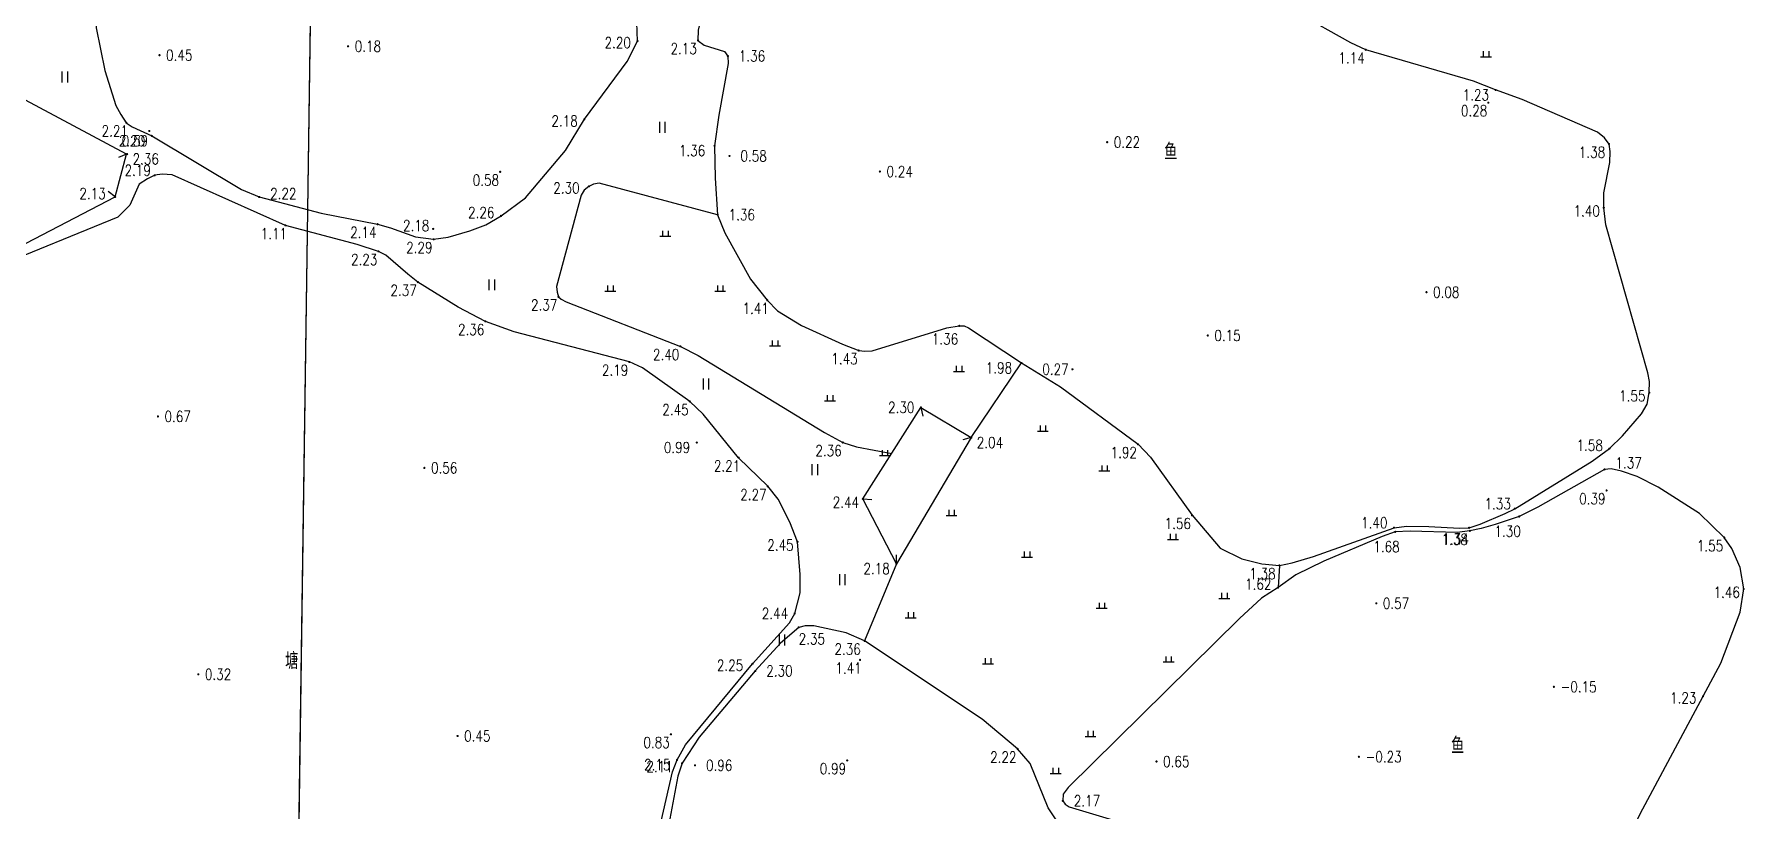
# Model space of a CAD drawing. Extents: x 500064 to 501389, y 2542464 to 2545400.
# Drawn here: x 500765 to 500920.8, y 2544069.6 to 2544140.4 of the extents above; entities that cross this region are included whole.
import ezdxf
from ezdxf.enums import TextEntityAlignment as Align

# ---------------------------------------------------------------- set-up
doc = ezdxf.new("R2010")
doc.units = 0
doc.header["$LTSCALE"] = 0.5
doc.layers.get('0').update_dxf_attribs({"linetype": 'CONTINUOUS', "lineweight": 5})
doc.layers.add('GCD', color=8, linetype='CONTINUOUS')
doc.layers.add('地形图', color=8, linetype='CONTINUOUS')
doc.styles.add('HZ', font='romans.shx', dxfattribs={"width": 0.8, "bigfont": 'hztxt.shx'})
doc.linetypes.add('10421', pattern='A,2,[150,AAA.SHX,S=1,R=0,X=0,Y=1],1e-11', length=2)
doc.linetypes.add('1161', pattern='A,0,[149,AAA.SHX,S=0.15,R=0,X=0,Y=0],-1.6', length=1.6)

# ---------------------------------------------------------------- blocks, each defined once
blk = doc.blocks.new('GC200')
at = {"linetype": 'Continuous', "const_width": 0.2, "flags": 128}
blk.add_lwpolyline([(-0.1, 0, 1), (0.1, 0, 1)], format="xyb", close=True, dxfattribs=at)
blk = doc.blocks.new('gc119')
for p, q in [((-1, 0), (1, 0)), ((-0.5, 1), (-0.5, 0)), ((0.5, 1), (0.5, 0))]:
    blk.add_line(p, q)
blk = doc.blocks.new('gc121')
for p, q in [((-0.5, -1), (-0.5, 1)), ((0.5, -1), (0.5, 1))]:
    blk.add_line(p, q)

msp = doc.modelspace()

# ---------------------------------------------------------------- linework, layer by layer
at = {"layer": '地形图', "color": 1, "linetype": 'Continuous'}
msp.add_line((500787.16, 2543931.44), (500790.64, 2544175.49), dxfattribs=at)
at = {"layer": '地形图', "linetype": 'Continuous'}
for p, q in [((500773.4, 2544129.44), (500772.66, 2544129.12)), ((500772.36, 2544125.54), (500771.74, 2544126.04)), ((500845.76, 2544106.34), (500845.94, 2544105.56)), ((500850.34, 2544103.59), (500849.57, 2544103.39)), ((500840.47, 2544098), (500841.27, 2544097.96)), ((500843.52, 2544092.09), (500843.54, 2544092.89))]:
    msp.add_line(p, q, dxfattribs=at)
at = {"layer": '地形图', "linetype": '10421', "flags": 128}
for points, elevation in [([(500787.53, 2544174.64), (500786.58, 2544175.23), (500786.26, 2544175.21), (500786, 2544174.99), (500785.79, 2544174.62), (500781.08, 2544165.81), (500780.51, 2544164.95), (500779.96, 2544164.35), (500777.57, 2544162.64), (500776.94, 2544161.88), (500776.41, 2544160.71), (500775.18, 2544156.97), (500774.71, 2544155.73), (500771.59, 2544149.12), (500770.99, 2544147.24), (500770.57, 2544145), (500770.47, 2544142.61), (500770.63, 2544140.96), (500771.43, 2544137.06), (500772.44, 2544133.87), (500772.87, 2544133.04), (500773.38, 2544132.3), (500773.91, 2544131.94), (500775.7, 2544131.1), (500783.88, 2544126.2), (500785.48, 2544125.53), (500791.12, 2544124.05), (500796.27, 2544123.05), (500797.45, 2544122.71), (500799.71, 2544121.89), (500801.37, 2544121.67), (500802.69, 2544121.87), (500804.67, 2544122.44), (500806.13, 2544122.99), (500807.51, 2544123.81), (500809.74, 2544125.46), (500813.39, 2544129.78), (500815.1, 2544132.61), (500818.99, 2544137.89), (500819.94, 2544139.75), (500819.88, 2544141.44), (500819.65, 2544143.33), (500819.5, 2544144.96), (500819.61, 2544146.54), (500820, 2544148.12), (500829.58, 2544180.18)], 2.19), ([(500831.89, 2544158.78), (500828.95, 2544151.87), (500827.36, 2544147.83), (500826.39, 2544144.55), (500825.48, 2544140.75), (500825.45, 2544139.81), (500826, 2544139.38), (500827.87, 2544138.79), (500828.17, 2544138.38), (500828.21, 2544137.7), (500827.35, 2544132.99), (500826.96, 2544130.19), (500827.01, 2544127.25), (500827.24, 2544123.91), (500827.9, 2544122.25), (500830.23, 2544118.04), (500831.76, 2544116.12), (500832.7, 2544115.14), (500834.89, 2544113.8), (500838.6, 2544112.11), (500840.09, 2544111.53), (500840.64, 2544111.48), (500841.32, 2544111.5), (500848.13, 2544113.61), (500849.25, 2544113.78), (500849.69, 2544113.77), (500850.08, 2544113.6), (500854.91, 2544110.4), (500858.48, 2544108.21), (500865.53, 2544102.98), (500866.68, 2544101.82), (500870.45, 2544096.51), (500873, 2544093.51), (500874.97, 2544092.53), (500876.81, 2544092.08), (500878.41, 2544091.94), (500879.56, 2544092.16), (500881.52, 2544092.74), (500888.85, 2544095.38), (500889.98, 2544095.51), (500892.01, 2544095.48), (500894.8, 2544095.33), (500895.68, 2544095.37), (500896.68, 2544095.69), (500898.97, 2544096.68), (500899.84, 2544097.11), (500906.89, 2544101.43), (500908.47, 2544102.59), (500909.66, 2544103.74), (500911.39, 2544105.76), (500911.91, 2544106.63), (500912.1, 2544107.7), (500912.12, 2544108.71), (500911.95, 2544109.51), (500908.15, 2544122.99), (500907.95, 2544124.55), (500907.97, 2544125.9), (500908.49, 2544128.66), (500908.54, 2544129.68), (500908.43, 2544130.36), (500908.01, 2544130.93), (500907.37, 2544131.43), (500900.53, 2544134.43), (500898.1, 2544135.29), (500896.1, 2544136.08), (500886.28, 2544138.95), (500884.92, 2544139.57), (500880.01, 2544142.33), (500879.16, 2544142.68), (500878.46, 2544142.79), (500877.69, 2544142.78), (500877.15, 2544142.79), (500875.91, 2544143), (500866.6, 2544145.35), (500865.63, 2544145.82), (500865.01, 2544146.53), (500864.66, 2544147.37), (500864.62, 2544147.93), (500865.4, 2544150.78), (500870.28, 2544165.78)], 1.43)]:
    msp.add_lwpolyline(points, dxfattribs=dict(at, elevation=elevation))
at = {"layer": '地形图', "color": 1, "linetype": 'Continuous', "flags": 128}
msp.add_lwpolyline([(500787.13, 2543929.69), (500790.66, 2544177.24)], dxfattribs=at)
at = {"layer": '地形图', "linetype": 'Continuous', "flags": 128}
msp.add_lwpolyline([(500773.4, 2544129.44), (500759.33, 2544136.94), (500754.18, 2544125.64), (500756.65, 2544124.38), (500753.52, 2544120.38), (500757.65, 2544117.88), (500772.36, 2544125.54)], close=True, dxfattribs=at)
at = {"layer": '地形图', "linetype": '10421', "flags": 128}
for points in [[(500792.15, 2544038.93), (500805.58, 2544040.06), (500810.46, 2544040.71), (500811.95, 2544041.39), (500812.53, 2544042.39), (500813.24, 2544044.1), (500817.01, 2544054.31), (500821.06, 2544064.98), (500821.72, 2544067.01), (500823.12, 2544073.11), (500823.54, 2544074.21), (500824.3, 2544075.58), (500830.42, 2544082.98), (500833.77, 2544086.69), (500834.26, 2544087.56), (500834.76, 2544089.43), (500834.76, 2544091.12), (500834.51, 2544094.09), (500833.81, 2544095.89), (500832.74, 2544097.98), (500831.8, 2544099.15), (500829.15, 2544101.76), (500825.92, 2544105.74), (500824.7, 2544106.89), (500820.39, 2544109.94), (500819.2, 2544110.49), (500808.72, 2544113.24), (500806.09, 2544114.19), (500803.62, 2544115.49), (500799.94, 2544117.77), (500799.02, 2544118.49), (500797.01, 2544120.22), (500796.35, 2544120.57), (500794.42, 2544121.19), (500787.87, 2544122.94), (500777.55, 2544127.54), (500776.64, 2544127.62), (500775.97, 2544127.51), (500775.32, 2544127.19), (500774.54, 2544126.71), (500773.69, 2544124.79), (500772.62, 2544123.7), (500761.14, 2544119), (500758.69, 2544117.64), (500758.01, 2544117.16), (500757.55, 2544116.69), (500756.98, 2544115.46), (500755.97, 2544112.99), (500755.59, 2544111.79), (500755.32, 2544110.42), (500755.03, 2544109.3), (500749.76, 2544094.92), (500747.77, 2544088.37), (500746.78, 2544083.87), (500744.84, 2544074.24), (500744.61, 2544071.75), (500745.21, 2544070.26), (500748.04, 2544067.16), (500748.87, 2544066.06), (500750.16, 2544063.15), (500750.74, 2544062.44), (500751.75, 2544061.85), (500761.28, 2544057.11), (500765.22, 2544054.95), (500770.02, 2544052.16), (500784.85, 2544042.94), (500790.21, 2544039.42), (500791.25, 2544039.09)], [(500842.27, 2544022.77), (500843.23, 2544023.13), (500843.59, 2544023.31), (500844.14, 2544023.68), (500845.36, 2544024.7), (500846.16, 2544025.47), (500858.7, 2544040.3), (500862.26, 2544044.31), (500862.75, 2544044.95), (500862.85, 2544045.64), (500862.77, 2544046.72), (500862.79, 2544047.1), (500863.03, 2544047.7), (500863.34, 2544048), (500863.88, 2544048.26), (500867.01, 2544049.21), (500867.45, 2544049.44), (500867.87, 2544049.78), (500868.03, 2544050.14), (500868.12, 2544050.56), (500867.62, 2544053.76), (500867.55, 2544054.94), (500867.09, 2544056.73), (500866.02, 2544059.67), (500864.52, 2544062.46), (500863.36, 2544064.06), (500858.25, 2544068.47), (500857.33, 2544069.85), (500855.7, 2544073.87), (500854.56, 2544075.21), (500851.32, 2544077.93), (500840.63, 2544085.06), (500838.96, 2544085.79), (500836, 2544086.44), (500835.2, 2544086.44), (500834.62, 2544086.29), (500832.95, 2544084.84), (500830.67, 2544082.32), (500825.57, 2544076.27), (500824, 2544073.9), (500823.6, 2544072.71), (500822.79, 2544068.36), (500821.62, 2544065.04), (500817.55, 2544054.07), (500813.36, 2544043.14), (500813.12, 2544042.22), (500813.02, 2544041.02), (500813.18, 2544039.48), (500813.75, 2544038.38), (500814.94, 2544037.26), (500816.19, 2544036.47), (500820.35, 2544034.71), (500822.11, 2544033.76), (500828.9, 2544029.17), (500835.87, 2544024.36), (500838.48, 2544023.13), (500840.58, 2544022.78)]]:
    msp.add_lwpolyline(points, close=True, dxfattribs=at)
at = {"layer": '地形图', "linetype": '10421'}
msp.add_lwpolyline([(500827.24, 2544123.91), (500816.44, 2544126.79), (500815.93, 2544126.7), (500815.52, 2544126.5), (500815.08, 2544126.14), (500814.81, 2544125.7), (500812.56, 2544117.38), (500812.62, 2544116.84), (500812.74, 2544116.43), (500812.98, 2544116.21), (500813.43, 2544115.97), (500823.85, 2544111.91), (500825.46, 2544111.08), (500836.97, 2544104.05), (500838.64, 2544103.15), (500839.9, 2544102.76), (500843.1, 2544102.15)], dxfattribs=at)
at = {"layer": '地形图', "linetype": '10421', "flags": 128}
msp.add_lwpolyline([(500850.34, 2544103.59), (500854.91, 2544110.4)], dxfattribs=at)
at = {"layer": '地形图', "linetype": 'Continuous', "elevation": 2.3, "flags": 128}
msp.add_lwpolyline([(500845.76, 2544106.34), (500850.34, 2544103.59), (500843.52, 2544092.09), (500840.47, 2544098)], close=True, dxfattribs=at)
at = {"layer": '地形图', "linetype": '10421', "elevation": 1.89, "flags": 128}
msp.add_lwpolyline([(500873.04, 2544057.04), (500874.35, 2544055.68), (500885.96, 2544048.94), (500888.67, 2544047.69), (500890.45, 2544047.24), (500893.84, 2544046.95), (500896.68, 2544047.12), (500897.82, 2544047.46), (500898.85, 2544048.01), (500901.7, 2544049.91), (500902.81, 2544051.17), (500904, 2544053.09), (500909.09, 2544064.71), (500911.27, 2544069.3), (500916.99, 2544080.01), (500918.61, 2544083.03), (500920.36, 2544087.69), (500920.7, 2544089.79), (500920.36, 2544091.75), (500919.61, 2544093.47), (500918.93, 2544094.48), (500916.68, 2544096.68), (500912.91, 2544099.07), (500910.98, 2544100.05), (500909.58, 2544100.53), (500908.62, 2544100.74), (500908.02, 2544100.69), (500901.93, 2544097.24), (500900.25, 2544096.4), (500898.07, 2544095.67), (500896.79, 2544095.31), (500895.76, 2544095.09), (500894.59, 2544094.93), (500890.32, 2544095.06), (500888.96, 2544095), (500887.77, 2544094.59), (500882.44, 2544092.33), (500879.9, 2544091.08), (500878.28, 2544089.92), (500876.77, 2544088.94), (500874.78, 2544087.1), (500859.18, 2544071.7), (500858.72, 2544071.08), (500858.68, 2544070.48), (500858.89, 2544070.18), (500859.26, 2544069.93), (500868.06, 2544067.3), (500869.06, 2544066.48), (500869.6, 2544065.88), (500870.05, 2544065.22), (500872.2, 2544058.38)], close=True, dxfattribs=at)
at = {"layer": '地形图', "linetype": '1161', "flags": 128}
for points in [[(500843.52, 2544092.09), (500840.63, 2544085.06)], [(500878.41, 2544091.94), (500878.28, 2544089.92)]]:
    msp.add_lwpolyline(points, dxfattribs=at)

# ---------------------------------------------------------------- block references
at = {"layer": '地形图', "linetype": 'Continuous'}
ref = msp.add_blockref('GC200', (500793.58, 2544139.27, 0.18), dxfattribs=dict(at, xscale=0.5, yscale=0.5, zscale=0.5))
ref.add_attrib('height', '0.18', dxfattribs={"layer": 'GCD', "linetype": 'Continuous', "height": 1, "style": 'HZ', "width": 0.8}).set_placement((500794.18, 2544139.27, 0.18), align=Align.MIDDLE_LEFT)
ref = msp.add_blockref('GC200', (500819.94, 2544139.75, 2.2), dxfattribs=dict(at, xscale=0.5, yscale=0.5, zscale=0.5))
ref.add_attrib('height', '2.20', dxfattribs={"layer": 'GCD', "linetype": 'Continuous', "height": 1, "style": 'HZ', "width": 0.8}).set_placement((500816.94, 2544139.6, 2.2), align=Align.MIDDLE_LEFT)
ref = msp.add_blockref('GC200', (500825.45, 2544139.81, 2.13), dxfattribs=dict(at, xscale=0.5, yscale=0.5, zscale=0.5))
ref.add_attrib('height', '2.13', dxfattribs={"layer": 'GCD', "linetype": 'Continuous', "height": 1, "style": 'HZ', "width": 0.8}).set_placement((500822.95, 2544139.06, 2.13), align=Align.MIDDLE_LEFT)
ref = msp.add_blockref('GC200', (500886.28, 2544138.95, 1.14), dxfattribs=dict(at, xscale=0.5, yscale=0.5, zscale=0.5))
ref.add_attrib('height', '1.14', dxfattribs={"layer": 'GCD', "linetype": 'Continuous', "height": 1, "style": 'HZ', "width": 0.8}).set_placement((500883.78, 2544138.2, 1.14), align=Align.MIDDLE_LEFT)
ref = msp.add_blockref('GC200', (500776.4, 2544138.46, 0.45), dxfattribs=dict(at, xscale=0.5, yscale=0.5, zscale=0.5))
ref.add_attrib('height', '0.45', dxfattribs={"layer": 'GCD', "linetype": 'Continuous', "height": 1, "style": 'HZ', "width": 0.8}).set_placement((500777, 2544138.46, 0.45), align=Align.MIDDLE_LEFT)
ref = msp.add_blockref('GC200', (500828.17, 2544138.38, 1.36), dxfattribs=dict(at, xscale=0.5, yscale=0.5, zscale=0.5))
ref.add_attrib('height', '1.36', dxfattribs={"layer": 'GCD', "linetype": 'Continuous', "height": 1, "style": 'HZ', "width": 0.8}).set_placement((500829.17, 2544138.38, 1.36), align=Align.MIDDLE_LEFT)
at = {"layer": '地形图', "linetype": 'Continuous', "xscale": 0.5, "yscale": 0.5}
for name, p in [('gc119', (500897.23, 2544138.32)), ('gc121', (500767.8, 2544136.47)), ('gc121', (500822.21, 2544131.87)), ('gc119', (500822.47, 2544121.95)), ('gc121', (500806.69, 2544117.52)), ('gc119', (500817.47, 2544116.95)), ('gc119', (500827.47, 2544116.95)), ('gc119', (500832.47, 2544111.95)), ('gc119', (500849.23, 2544109.63)), ('gc121', (500826.2, 2544108.48)), ('gc119', (500837.47, 2544106.95)), ('gc119', (500856.86, 2544104.19)), ('gc119', (500842.47, 2544101.95)), ('gc121', (500836.11, 2544100.68)), ('gc119', (500862.47, 2544100.55)), ('gc119', (500848.54, 2544096.5)), ('gc119', (500868.72, 2544094.31)), ('gc119', (500855.42, 2544092.7)), ('gc121', (500838.61, 2544090.65)), ('gc119', (500873.39, 2544088.93)), ('gc119', (500844.83, 2544087.17)), ('gc119', (500862.23, 2544088.04)), ('gc121', (500833.11, 2544085.15)), ('gc119', (500851.87, 2544082.98)), ('gc119', (500868.31, 2544083.14)), ('gc119', (500861.2, 2544076.35)), ('gc119', (500858.03, 2544072.98))]:
    msp.add_blockref(name, p, dxfattribs=at)
at = {"layer": '地形图', "linetype": 'Continuous'}
ref = msp.add_blockref('GC200', (500898.1, 2544135.29, 1.23), dxfattribs=dict(at, xscale=0.5, yscale=0.5, zscale=0.5))
ref.add_attrib('height', '1.23', dxfattribs={"layer": 'GCD', "linetype": 'Continuous', "height": 1, "style": 'HZ', "width": 0.8}).set_placement((500895.1, 2544134.84, 1.23), align=Align.MIDDLE_LEFT)
ref = msp.add_blockref('GC200', (500815.1, 2544132.61, 2.18), dxfattribs=dict(at, xscale=0.5, yscale=0.5, zscale=0.5))
ref.add_attrib('height', '2.18', dxfattribs={"layer": 'GCD', "linetype": 'Continuous', "height": 1, "style": 'HZ', "width": 0.8}).set_placement((500812.1, 2544132.46, 2.18), align=Align.MIDDLE_LEFT)
ref = msp.add_blockref('GC200', (500897.44, 2544134.13, 0.28), dxfattribs=dict(at, xscale=0.5, yscale=0.5, zscale=0.5))
ref.add_attrib('height', '0.28', dxfattribs={"layer": 'GCD', "linetype": 'Continuous', "height": 1, "style": 'HZ', "width": 0.8}).set_placement((500894.94, 2544133.39, 0.28), align=Align.MIDDLE_LEFT)
ref = msp.add_blockref('GC200', (500773.38, 2544132.3, 2.21), dxfattribs=dict(at, xscale=0.5, yscale=0.5, zscale=0.5))
ref.add_attrib('height', '2.21', dxfattribs={"layer": 'GCD', "linetype": 'Continuous', "height": 1, "style": 'HZ', "width": 0.8}).set_placement((500771.13, 2544131.55, 2.21), align=Align.MIDDLE_LEFT)
ref = msp.add_blockref('GC200', (500775.47, 2544131.55, 0.59), dxfattribs=dict(at, xscale=0.5, yscale=0.5, zscale=0.5))
ref.add_attrib('height', '0.59', dxfattribs={"layer": 'GCD', "linetype": 'Continuous', "height": 1, "style": 'HZ', "width": 0.8}).set_placement((500772.97, 2544130.65, 0.59), align=Align.MIDDLE_LEFT)
ref = msp.add_blockref('GC200', (500775.7, 2544131.1, 2.2), dxfattribs=dict(at, xscale=0.5, yscale=0.5, zscale=0.5))
ref.add_attrib('height', '2.20', dxfattribs={"layer": 'GCD', "linetype": 'Continuous', "height": 1, "style": 'HZ', "width": 0.8}).set_placement((500772.7, 2544130.65, 2.2), align=Align.MIDDLE_LEFT)
ref = msp.add_blockref('GC200', (500826.96, 2544130.19, 1.36), dxfattribs=dict(at, xscale=0.5, yscale=0.5, zscale=0.5))
ref.add_attrib('height', '1.36', dxfattribs={"layer": 'GCD', "linetype": 'Continuous', "height": 1, "style": 'HZ', "width": 0.8}).set_placement((500823.71, 2544129.75, 1.36), align=Align.MIDDLE_LEFT)
ref = msp.add_blockref('GC200', (500828.32, 2544129.27, 0.58), dxfattribs=dict(at, xscale=0.5, yscale=0.5, zscale=0.5))
ref.add_attrib('height', '0.58', dxfattribs={"layer": 'GCD', "linetype": 'Continuous', "height": 1, "style": 'HZ', "width": 0.8}).set_placement((500829.32, 2544129.27, 0.58), align=Align.MIDDLE_LEFT)
ref = msp.add_blockref('GC200', (500862.72, 2544130.53, 0.22), dxfattribs=dict(at, xscale=0.5, yscale=0.5, zscale=0.5))
ref.add_attrib('height', '0.22', dxfattribs={"layer": 'GCD', "linetype": 'Continuous', "height": 1, "style": 'HZ', "width": 0.8}).set_placement((500863.32, 2544130.53, 0.22), align=Align.MIDDLE_LEFT)
ref = msp.add_blockref('GC200', (500908.43, 2544130.36, 1.38), dxfattribs=dict(at, xscale=0.5, yscale=0.5, zscale=0.5))
ref.add_attrib('height', '1.38', dxfattribs={"layer": 'GCD', "linetype": 'Continuous', "height": 1, "style": 'HZ', "width": 0.8}).set_placement((500905.68, 2544129.61, 1.38), align=Align.MIDDLE_LEFT)
ref = msp.add_blockref('GC200', (500775.97, 2544127.51, 2.19), dxfattribs=dict(at, xscale=0.5, yscale=0.5, zscale=0.5))
ref.add_attrib('height', '2.19', dxfattribs={"layer": 'GCD', "linetype": 'Continuous', "height": 1, "style": 'HZ', "width": 0.8}).set_placement((500773.22, 2544127.96, 2.19), align=Align.MIDDLE_LEFT)
ref = msp.add_blockref('GC200', (500773.45, 2544129.44, 2.36), dxfattribs=dict(at, xscale=0.5, yscale=0.5, zscale=0.5))
ref.add_attrib('height', '2.36', dxfattribs={"layer": 'GCD', "linetype": 'Continuous', "height": 1, "style": 'HZ', "width": 0.8}).set_placement((500773.95, 2544128.99, 2.36), align=Align.MIDDLE_LEFT)
ref = msp.add_blockref('GC200', (500842.02, 2544127.85, 0.24), dxfattribs=dict(at, xscale=0.5, yscale=0.5, zscale=0.5))
ref.add_attrib('height', '0.24', dxfattribs={"layer": 'GCD', "linetype": 'Continuous', "height": 1, "style": 'HZ', "width": 0.8}).set_placement((500842.62, 2544127.85, 0.24), align=Align.MIDDLE_LEFT)
ref = msp.add_blockref('GC200', (500807.43, 2544127.82, 0.58), dxfattribs=dict(at, xscale=0.5, yscale=0.5, zscale=0.5))
ref.add_attrib('height', '0.58', dxfattribs={"layer": 'GCD', "linetype": 'Continuous', "height": 1, "style": 'HZ', "width": 0.8}).set_placement((500804.93, 2544127.07, 0.58), align=Align.MIDDLE_LEFT)
ref = msp.add_blockref('GC200', (500815.52, 2544126.5, 2.3), dxfattribs=dict(at, xscale=0.5, yscale=0.5, zscale=0.5))
ref.add_attrib('height', '2.30', dxfattribs={"layer": 'GCD', "linetype": 'Continuous', "height": 1, "style": 'HZ', "width": 0.8}).set_placement((500812.27, 2544126.35, 2.3), align=Align.MIDDLE_LEFT)
ref = msp.add_blockref('GC200', (500772.36, 2544125.54, 2.13), dxfattribs=dict(at, xscale=0.5, yscale=0.5, zscale=0.5))
ref.add_attrib('height', '2.13', dxfattribs={"layer": 'GCD', "linetype": 'Continuous', "height": 1, "style": 'HZ', "width": 0.8}).set_placement((500769.11, 2544125.84, 2.13), align=Align.MIDDLE_LEFT)
ref = msp.add_blockref('GC200', (500785.48, 2544125.53, 2.22), dxfattribs=dict(at, xscale=0.5, yscale=0.5, zscale=0.5))
ref.add_attrib('height', '2.22', dxfattribs={"layer": 'GCD', "linetype": 'Continuous', "height": 1, "style": 'HZ', "width": 0.8}).set_placement((500786.48, 2544125.83, 2.22), align=Align.MIDDLE_LEFT)
ref = msp.add_blockref('GC200', (500807.51, 2544123.81, 2.26), dxfattribs=dict(at, xscale=0.5, yscale=0.5, zscale=0.5))
ref.add_attrib('height', '2.26', dxfattribs={"layer": 'GCD', "linetype": 'Continuous', "height": 1, "style": 'HZ', "width": 0.8}).set_placement((500804.51, 2544124.11, 2.26), align=Align.MIDDLE_LEFT)
ref = msp.add_blockref('GC200', (500827.24, 2544123.91, 1.36), dxfattribs=dict(at, xscale=0.5, yscale=0.5, zscale=0.5))
ref.add_attrib('height', '1.36', dxfattribs={"layer": 'GCD', "linetype": 'Continuous', "height": 1, "style": 'HZ', "width": 0.8}).set_placement((500828.24, 2544123.91, 1.36), align=Align.MIDDLE_LEFT)
ref = msp.add_blockref('GC200', (500907.95, 2544124.55, 1.4), dxfattribs=dict(at, xscale=0.5, yscale=0.5, zscale=0.5))
ref.add_attrib('height', '1.40', dxfattribs={"layer": 'GCD', "linetype": 'Continuous', "height": 1, "style": 'HZ', "width": 0.8}).set_placement((500905.2, 2544124.25, 1.4), align=Align.MIDDLE_LEFT)
ref = msp.add_blockref('GC200', (500787.87, 2544122.94, 1.11), dxfattribs=dict(at, xscale=0.5, yscale=0.5, zscale=0.5))
ref.add_attrib('height', '1.11', dxfattribs={"layer": 'GCD', "linetype": 'Continuous', "height": 1, "style": 'HZ', "width": 0.8}).set_placement((500785.62, 2544122.19, 1.11), align=Align.MIDDLE_LEFT)
ref = msp.add_blockref('GC200', (500796.27, 2544123.05, 2.14), dxfattribs=dict(at, xscale=0.5, yscale=0.5, zscale=0.5))
ref.add_attrib('height', '2.14', dxfattribs={"layer": 'GCD', "linetype": 'Continuous', "height": 1, "style": 'HZ', "width": 0.8}).set_placement((500793.77, 2544122.3, 2.14), align=Align.MIDDLE_LEFT)
ref = msp.add_blockref('GC200', (500801.33, 2544122.62, 2.18), dxfattribs=dict(at, xscale=0.5, yscale=0.5, zscale=0.5))
ref.add_attrib('height', '2.18', dxfattribs={"layer": 'GCD', "linetype": 'Continuous', "height": 1, "style": 'HZ', "width": 0.8}).set_placement((500798.58, 2544122.92, 2.18), align=Align.MIDDLE_LEFT)
ref = msp.add_blockref('GC200', (500796.35, 2544120.57, 2.23), dxfattribs=dict(at, xscale=0.5, yscale=0.5, zscale=0.5))
ref.add_attrib('height', '2.23', dxfattribs={"layer": 'GCD', "linetype": 'Continuous', "height": 1, "style": 'HZ', "width": 0.8}).set_placement((500793.85, 2544119.82, 2.23), align=Align.MIDDLE_LEFT)
ref = msp.add_blockref('GC200', (500801.37, 2544121.67, 2.29), dxfattribs=dict(at, xscale=0.5, yscale=0.5, zscale=0.5))
ref.add_attrib('height', '2.29', dxfattribs={"layer": 'GCD', "linetype": 'Continuous', "height": 1, "style": 'HZ', "width": 0.8}).set_placement((500798.87, 2544120.92, 2.29), align=Align.MIDDLE_LEFT)
ref = msp.add_blockref('GC200', (500799.94, 2544117.77, 2.37), dxfattribs=dict(at, xscale=0.5, yscale=0.5, zscale=0.5))
ref.add_attrib('height', '2.37', dxfattribs={"layer": 'GCD', "linetype": 'Continuous', "height": 1, "style": 'HZ', "width": 0.8}).set_placement((500797.44, 2544117.02, 2.37), align=Align.MIDDLE_LEFT)
ref = msp.add_blockref('GC200', (500891.8, 2544116.85, 0.08), dxfattribs=dict(at, xscale=0.5, yscale=0.5, zscale=0.5))
ref.add_attrib('height', '0.08', dxfattribs={"layer": 'GCD', "linetype": 'Continuous', "height": 1, "style": 'HZ', "width": 0.8}).set_placement((500892.4, 2544116.85, 0.08), align=Align.MIDDLE_LEFT)
ref = msp.add_blockref('GC200', (500812.74, 2544116.43, 2.37), dxfattribs=dict(at, xscale=0.5, yscale=0.5, zscale=0.5))
ref.add_attrib('height', '2.37', dxfattribs={"layer": 'GCD', "linetype": 'Continuous', "height": 1, "style": 'HZ', "width": 0.8}).set_placement((500810.24, 2544115.68, 2.37), align=Align.MIDDLE_LEFT)
ref = msp.add_blockref('GC200', (500831.76, 2544116.12, 1.41), dxfattribs=dict(at, xscale=0.5, yscale=0.5, zscale=0.5))
ref.add_attrib('height', '1.41', dxfattribs={"layer": 'GCD', "linetype": 'Continuous', "height": 1, "style": 'HZ', "width": 0.8}).set_placement((500829.51, 2544115.37, 1.41), align=Align.MIDDLE_LEFT)
ref = msp.add_blockref('GC200', (500806.09, 2544114.19, 2.36), dxfattribs=dict(at, xscale=0.5, yscale=0.5, zscale=0.5))
ref.add_attrib('height', '2.36', dxfattribs={"layer": 'GCD', "linetype": 'Continuous', "height": 1, "style": 'HZ', "width": 0.8}).set_placement((500803.59, 2544113.44, 2.36), align=Align.MIDDLE_LEFT)
ref = msp.add_blockref('GC200', (500849.25, 2544113.78, 1.36), dxfattribs=dict(at, xscale=0.5, yscale=0.5, zscale=0.5))
ref.add_attrib('height', '1.36', dxfattribs={"layer": 'GCD', "linetype": 'Continuous', "height": 1, "style": 'HZ', "width": 0.8}).set_placement((500846.75, 2544112.58, 1.36), align=Align.MIDDLE_LEFT)
ref = msp.add_blockref('GC200', (500871.88, 2544112.9, 0.15), dxfattribs=dict(at, xscale=0.5, yscale=0.5, zscale=0.5))
ref.add_attrib('height', '0.15', dxfattribs={"layer": 'GCD', "linetype": 'Continuous', "height": 1, "style": 'HZ', "width": 0.8}).set_placement((500872.48, 2544112.9, 0.15), align=Align.MIDDLE_LEFT)
ref = msp.add_blockref('GC200', (500823.85, 2544111.91, 2.4), dxfattribs=dict(at, xscale=0.5, yscale=0.5, zscale=0.5))
ref.add_attrib('height', '2.40', dxfattribs={"layer": 'GCD', "linetype": 'Continuous', "height": 1, "style": 'HZ', "width": 0.8}).set_placement((500821.35, 2544111.16, 2.4), align=Align.MIDDLE_LEFT)
ref = msp.add_blockref('GC200', (500840.09, 2544111.53, 1.43), dxfattribs=dict(at, xscale=0.5, yscale=0.5, zscale=0.5))
ref.add_attrib('height', '1.43', dxfattribs={"layer": 'GCD', "linetype": 'Continuous', "height": 1, "style": 'HZ', "width": 0.8}).set_placement((500837.59, 2544110.78, 1.43), align=Align.MIDDLE_LEFT)
ref = msp.add_blockref('GC200', (500819.2, 2544110.49, 2.19), dxfattribs=dict(at, xscale=0.5, yscale=0.5, zscale=0.5))
ref.add_attrib('height', '2.19', dxfattribs={"layer": 'GCD', "linetype": 'Continuous', "height": 1, "style": 'HZ', "width": 0.8}).set_placement((500816.7, 2544109.74, 2.19), align=Align.MIDDLE_LEFT)
ref = msp.add_blockref('GC200', (500854.91, 2544110.4, 1.98), dxfattribs=dict(at, xscale=0.5, yscale=0.5, zscale=0.5))
ref.add_attrib('height', '1.98', dxfattribs={"layer": 'GCD', "linetype": 'Continuous', "height": 1, "style": 'HZ', "width": 0.8}).set_placement((500851.66, 2544109.95, 1.98), align=Align.MIDDLE_LEFT)
ref = msp.add_blockref('GC200', (500859.56, 2544109.82, 0.27), dxfattribs=dict(at, xscale=0.5, yscale=0.5, zscale=0.5))
ref.add_attrib('height', '0.27', dxfattribs={"layer": 'GCD', "linetype": 'Continuous', "height": 1, "style": 'HZ', "width": 0.8}).set_placement((500856.81, 2544109.82, 0.27), align=Align.MIDDLE_LEFT)
ref = msp.add_blockref('GC200', (500912.1, 2544107.7, 1.55), dxfattribs=dict(at, xscale=0.5, yscale=0.5, zscale=0.5))
ref.add_attrib('height', '1.55', dxfattribs={"layer": 'GCD', "linetype": 'Continuous', "height": 1, "style": 'HZ', "width": 0.8}).set_placement((500909.35, 2544107.4, 1.55), align=Align.MIDDLE_LEFT)
ref = msp.add_blockref('GC200', (500824.7, 2544106.89, 2.45), dxfattribs=dict(at, xscale=0.5, yscale=0.5, zscale=0.5))
ref.add_attrib('height', '2.45', dxfattribs={"layer": 'GCD', "linetype": 'Continuous', "height": 1, "style": 'HZ', "width": 0.8}).set_placement((500822.2, 2544106.14, 2.45), align=Align.MIDDLE_LEFT)
ref = msp.add_blockref('GC200', (500845.76, 2544106.34, 2.3), dxfattribs=dict(at, xscale=0.5, yscale=0.5, zscale=0.5))
ref.add_attrib('height', '2.30', dxfattribs={"layer": 'GCD', "linetype": 'Continuous', "height": 1, "style": 'HZ', "width": 0.8}).set_placement((500842.76, 2544106.34, 2.3), align=Align.MIDDLE_LEFT)
ref = msp.add_blockref('GC200', (500776.26, 2544105.52, 0.67), dxfattribs=dict(at, xscale=0.5, yscale=0.5, zscale=0.5))
ref.add_attrib('height', '0.67', dxfattribs={"layer": 'GCD', "linetype": 'Continuous', "height": 1, "style": 'HZ', "width": 0.8}).set_placement((500776.86, 2544105.52, 0.67), align=Align.MIDDLE_LEFT)
ref = msp.add_blockref('GC200', (500825.34, 2544103.14, 0.99), dxfattribs=dict(at, xscale=0.5, yscale=0.5, zscale=0.5))
ref.add_attrib('height', '0.99', dxfattribs={"layer": 'GCD', "linetype": 'Continuous', "height": 1, "style": 'HZ', "width": 0.8}).set_placement((500822.34, 2544102.69, 0.99), align=Align.MIDDLE_LEFT)
ref = msp.add_blockref('GC200', (500838.64, 2544103.15, 2.36), dxfattribs=dict(at, xscale=0.5, yscale=0.5, zscale=0.5))
ref.add_attrib('height', '2.36', dxfattribs={"layer": 'GCD', "linetype": 'Continuous', "height": 1, "style": 'HZ', "width": 0.8}).set_placement((500836.14, 2544102.4, 2.36), align=Align.MIDDLE_LEFT)
ref = msp.add_blockref('GC200', (500850.34, 2544103.59, 2.04), dxfattribs=dict(at, xscale=0.5, yscale=0.5, zscale=0.5))
ref.add_attrib('height', '2.04', dxfattribs={"layer": 'GCD', "linetype": 'Continuous', "height": 1, "style": 'HZ', "width": 0.8}).set_placement((500850.84, 2544103.14, 2.04), align=Align.MIDDLE_LEFT)
ref = msp.add_blockref('GC200', (500908.47, 2544102.59, 1.58), dxfattribs=dict(at, xscale=0.5, yscale=0.5, zscale=0.5))
ref.add_attrib('height', '1.58', dxfattribs={"layer": 'GCD', "linetype": 'Continuous', "height": 1, "style": 'HZ', "width": 0.8}).set_placement((500905.47, 2544102.89, 1.58), align=Align.MIDDLE_LEFT)
ref = msp.add_blockref('GC200', (500829.15, 2544101.76, 2.21), dxfattribs=dict(at, xscale=0.5, yscale=0.5, zscale=0.5))
ref.add_attrib('height', '2.21', dxfattribs={"layer": 'GCD', "linetype": 'Continuous', "height": 1, "style": 'HZ', "width": 0.8}).set_placement((500826.9, 2544101.01, 2.21), align=Align.MIDDLE_LEFT)
ref = msp.add_blockref('GC200', (500865.53, 2544102.98, 1.92), dxfattribs=dict(at, xscale=0.5, yscale=0.5, zscale=0.5))
ref.add_attrib('height', '1.92', dxfattribs={"layer": 'GCD', "linetype": 'Continuous', "height": 1, "style": 'HZ', "width": 0.8}).set_placement((500863.03, 2544102.23, 1.92), align=Align.MIDDLE_LEFT)
ref = msp.add_blockref('GC200', (500908.02, 2544100.69, 1.37), dxfattribs=dict(at, xscale=0.5, yscale=0.5, zscale=0.5))
ref.add_attrib('height', '1.37', dxfattribs={"layer": 'GCD', "linetype": 'Continuous', "height": 1, "style": 'HZ', "width": 0.8}).set_placement((500909.02, 2544101.29, 1.37), align=Align.MIDDLE_LEFT)
ref = msp.add_blockref('GC200', (500800.53, 2544100.83, 0.56), dxfattribs=dict(at, xscale=0.5, yscale=0.5, zscale=0.5))
ref.add_attrib('height', '0.56', dxfattribs={"layer": 'GCD', "linetype": 'Continuous', "height": 1, "style": 'HZ', "width": 0.8}).set_placement((500801.13, 2544100.83, 0.56), align=Align.MIDDLE_LEFT)
ref = msp.add_blockref('GC200', (500831.8, 2544099.15, 2.27), dxfattribs=dict(at, xscale=0.5, yscale=0.5, zscale=0.5))
ref.add_attrib('height', '2.27', dxfattribs={"layer": 'GCD', "linetype": 'Continuous', "height": 1, "style": 'HZ', "width": 0.8}).set_placement((500829.3, 2544098.4, 2.27), align=Align.MIDDLE_LEFT)
ref = msp.add_blockref('GC200', (500908.21, 2544098.77, 0.39), dxfattribs=dict(at, xscale=0.5, yscale=0.5, zscale=0.5))
ref.add_attrib('height', '0.39', dxfattribs={"layer": 'GCD', "linetype": 'Continuous', "height": 1, "style": 'HZ', "width": 0.8}).set_placement((500905.71, 2544098.02, 0.39), align=Align.MIDDLE_LEFT)
ref = msp.add_blockref('GC200', (500840.47, 2544098, 2.44), dxfattribs=dict(at, xscale=0.5, yscale=0.5, zscale=0.5))
ref.add_attrib('height', '2.44', dxfattribs={"layer": 'GCD', "linetype": 'Continuous', "height": 1, "style": 'HZ', "width": 0.8}).set_placement((500837.72, 2544097.7, 2.44), align=Align.MIDDLE_LEFT)
ref = msp.add_blockref('GC200', (500899.84, 2544097.11, 1.33), dxfattribs=dict(at, xscale=0.5, yscale=0.5, zscale=0.5))
ref.add_attrib('height', '1.33', dxfattribs={"layer": 'GCD', "linetype": 'Continuous', "height": 1, "style": 'HZ', "width": 0.8}).set_placement((500897.09, 2544097.56, 1.33), align=Align.MIDDLE_LEFT)
ref = msp.add_blockref('GC200', (500870.45, 2544096.51, 1.56), dxfattribs=dict(at, xscale=0.5, yscale=0.5, zscale=0.5))
ref.add_attrib('height', '1.56', dxfattribs={"layer": 'GCD', "linetype": 'Continuous', "height": 1, "style": 'HZ', "width": 0.8}).set_placement((500867.95, 2544095.76, 1.56), align=Align.MIDDLE_LEFT)
ref = msp.add_blockref('GC200', (500888.85, 2544095.38, 1.4), dxfattribs=dict(at, xscale=0.5, yscale=0.5, zscale=0.5))
ref.add_attrib('height', '1.40', dxfattribs={"layer": 'GCD', "linetype": 'Continuous', "height": 1, "style": 'HZ', "width": 0.8}).set_placement((500885.85, 2544095.83, 1.4), align=Align.MIDDLE_LEFT)
ref = msp.add_blockref('GC200', (500895.68, 2544095.37, 1.38), dxfattribs=dict(at, xscale=0.5, yscale=0.5, zscale=0.5))
ref.add_attrib('height', '1.38', dxfattribs={"layer": 'GCD', "linetype": 'Continuous', "height": 1, "style": 'HZ', "width": 0.8}).set_placement((500893.18, 2544094.32, 1.38), align=Align.MIDDLE_LEFT)
ref = msp.add_blockref('GC200', (500900.25, 2544096.4, 1.3), dxfattribs=dict(at, xscale=0.5, yscale=0.5, zscale=0.5))
ref.add_attrib('height', '1.30', dxfattribs={"layer": 'GCD', "linetype": 'Continuous', "height": 1, "style": 'HZ', "width": 0.8}).set_placement((500898, 2544095.05, 1.3), align=Align.MIDDLE_LEFT)
ref = msp.add_blockref('GC200', (500834.51, 2544094.09, 2.45), dxfattribs=dict(at, xscale=0.5, yscale=0.5, zscale=0.5))
ref.add_attrib('height', '2.45', dxfattribs={"layer": 'GCD', "linetype": 'Continuous', "height": 1, "style": 'HZ', "width": 0.8}).set_placement((500831.76, 2544093.79, 2.45), align=Align.MIDDLE_LEFT)
ref = msp.add_blockref('GC200', (500888.96, 2544095, 1.68), dxfattribs=dict(at, xscale=0.5, yscale=0.5, zscale=0.5))
ref.add_attrib('height', '1.68', dxfattribs={"layer": 'GCD', "linetype": 'Continuous', "height": 1, "style": 'HZ', "width": 0.8}).set_placement((500886.96, 2544093.65, 1.68), align=Align.MIDDLE_LEFT)
ref = msp.add_blockref('GC200', (500895.76, 2544095.09, 1.34), dxfattribs=dict(at, xscale=0.5, yscale=0.5, zscale=0.5))
ref.add_attrib('height', '1.34', dxfattribs={"layer": 'GCD', "linetype": 'Continuous', "height": 1, "style": 'HZ', "width": 0.8}).set_placement((500893.26, 2544094.34, 1.34), align=Align.MIDDLE_LEFT)
ref = msp.add_blockref('GC200', (500918.93, 2544094.48, 1.55), dxfattribs=dict(at, xscale=0.5, yscale=0.5, zscale=0.5))
ref.add_attrib('height', '1.55', dxfattribs={"layer": 'GCD', "linetype": 'Continuous', "height": 1, "style": 'HZ', "width": 0.8}).set_placement((500916.43, 2544093.73, 1.55), align=Align.MIDDLE_LEFT)
ref = msp.add_blockref('GC200', (500843.52, 2544092.09, 2.18), dxfattribs=dict(at, xscale=0.5, yscale=0.5, zscale=0.5))
ref.add_attrib('height', '2.18', dxfattribs={"layer": 'GCD', "linetype": 'Continuous', "height": 1, "style": 'HZ', "width": 0.8}).set_placement((500840.52, 2544091.64, 2.18), align=Align.MIDDLE_LEFT)
ref = msp.add_blockref('GC200', (500878.28, 2544089.92, 1.62), dxfattribs=dict(at, xscale=0.5, yscale=0.5, zscale=0.5))
ref.add_attrib('height', '1.62', dxfattribs={"layer": 'GCD', "linetype": 'Continuous', "height": 1, "style": 'HZ', "width": 0.8}).set_placement((500875.28, 2544090.23, 1.62), align=Align.MIDDLE_LEFT)
ref = msp.add_blockref('GC200', (500878.41, 2544091.94, 1.38), dxfattribs=dict(at, xscale=0.5, yscale=0.5, zscale=0.5))
ref.add_attrib('height', '1.38', dxfattribs={"layer": 'GCD', "linetype": 'Continuous', "height": 1, "style": 'HZ', "width": 0.8}).set_placement((500875.66, 2544091.19, 1.38), align=Align.MIDDLE_LEFT)
ref = msp.add_blockref('GC200', (500920.7, 2544089.79, 1.46), dxfattribs=dict(at, xscale=0.5, yscale=0.5, zscale=0.5))
ref.add_attrib('height', '1.46', dxfattribs={"layer": 'GCD', "linetype": 'Continuous', "height": 1, "style": 'HZ', "width": 0.8}).set_placement((500917.95, 2544089.49, 1.46), align=Align.MIDDLE_LEFT)
ref = msp.add_blockref('GC200', (500834.26, 2544087.56, 2.44), dxfattribs=dict(at, xscale=0.5, yscale=0.5, zscale=0.5))
ref.add_attrib('height', '2.44', dxfattribs={"layer": 'GCD', "linetype": 'Continuous', "height": 1, "style": 'HZ', "width": 0.8}).set_placement((500831.26, 2544087.56, 2.44), align=Align.MIDDLE_LEFT)
ref = msp.add_blockref('GC200', (500887.23, 2544088.48, 0.57), dxfattribs=dict(at, xscale=0.5, yscale=0.5, zscale=0.5))
ref.add_attrib('height', '0.57', dxfattribs={"layer": 'GCD', "linetype": 'Continuous', "height": 1, "style": 'HZ', "width": 0.8}).set_placement((500887.83, 2544088.48, 0.57), align=Align.MIDDLE_LEFT)
ref = msp.add_blockref('GC200', (500834.62, 2544086.29, 2.35), dxfattribs=dict(at, xscale=0.5, yscale=0.5, zscale=0.5))
ref.add_attrib('height', '2.35', dxfattribs={"layer": 'GCD', "linetype": 'Continuous', "height": 1, "style": 'HZ', "width": 0.8}).set_placement((500834.62, 2544085.24, 2.35), align=Align.MIDDLE_LEFT)
ref = msp.add_blockref('GC200', (500840.63, 2544085.06, 2.36), dxfattribs=dict(at, xscale=0.5, yscale=0.5, zscale=0.5))
ref.add_attrib('height', '2.36', dxfattribs={"layer": 'GCD', "linetype": 'Continuous', "height": 1, "style": 'HZ', "width": 0.8}).set_placement((500837.88, 2544084.31, 2.36), align=Align.MIDDLE_LEFT)
ref = msp.add_blockref('GC200', (500830.42, 2544082.98, 2.25), dxfattribs=dict(at, xscale=0.5, yscale=0.5, zscale=0.5))
ref.add_attrib('height', '2.25', dxfattribs={"layer": 'GCD', "linetype": 'Continuous', "height": 1, "style": 'HZ', "width": 0.8}).set_placement((500827.17, 2544082.83, 2.25), align=Align.MIDDLE_LEFT)
ref = msp.add_blockref('GC200', (500840.21, 2544083.33, 1.41), dxfattribs=dict(at, xscale=0.5, yscale=0.5, zscale=0.5))
ref.add_attrib('height', '1.41', dxfattribs={"layer": 'GCD', "linetype": 'Continuous', "height": 1, "style": 'HZ', "width": 0.8}).set_placement((500837.96, 2544082.58, 1.41), align=Align.MIDDLE_LEFT)
ref = msp.add_blockref('GC200', (500779.94, 2544082.01, 0.32), dxfattribs=dict(at, xscale=0.5, yscale=0.5, zscale=0.5))
ref.add_attrib('height', '0.32', dxfattribs={"layer": 'GCD', "linetype": 'Continuous', "height": 1, "style": 'HZ', "width": 0.8}).set_placement((500780.54, 2544082.01, 0.32), align=Align.MIDDLE_LEFT)
ref = msp.add_blockref('GC200', (500830.67, 2544082.32, 2.3), dxfattribs=dict(at, xscale=0.5, yscale=0.5, zscale=0.5))
ref.add_attrib('height', '2.30', dxfattribs={"layer": 'GCD', "linetype": 'Continuous', "height": 1, "style": 'HZ', "width": 0.8}).set_placement((500831.67, 2544082.32, 2.3), align=Align.MIDDLE_LEFT)
ref = msp.add_blockref('GC200', (500903.41, 2544080.87, -0.15), dxfattribs=dict(at, xscale=0.5, yscale=0.5, zscale=0.5))
ref.add_attrib('height', '-0.15', dxfattribs={"layer": 'GCD', "linetype": 'Continuous', "height": 1, "style": 'HZ', "width": 0.8}).set_placement((500904.01, 2544080.87, -0.15), align=Align.MIDDLE_LEFT)
ref = msp.add_blockref('GC200', (500916.99, 2544080.01, 1.23), dxfattribs=dict(at, xscale=0.5, yscale=0.5, zscale=0.5))
ref.add_attrib('height', '1.23', dxfattribs={"layer": 'GCD', "linetype": 'Continuous', "height": 1, "style": 'HZ', "width": 0.8}).set_placement((500913.99, 2544079.86, 1.23), align=Align.MIDDLE_LEFT)
ref = msp.add_blockref('GC200', (500803.55, 2544076.39, 0.45), dxfattribs=dict(at, xscale=0.5, yscale=0.5, zscale=0.5))
ref.add_attrib('height', '0.45', dxfattribs={"layer": 'GCD', "linetype": 'Continuous', "height": 1, "style": 'HZ', "width": 0.8}).set_placement((500804.15, 2544076.39, 0.45), align=Align.MIDDLE_LEFT)
ref = msp.add_blockref('GC200', (500822.98, 2544076.54, 0.83), dxfattribs=dict(at, xscale=0.5, yscale=0.5, zscale=0.5))
ref.add_attrib('height', '0.83', dxfattribs={"layer": 'GCD', "linetype": 'Continuous', "height": 1, "style": 'HZ', "width": 0.8}).set_placement((500820.48, 2544075.79, 0.83), align=Align.MIDDLE_LEFT)
ref = msp.add_blockref('GC200', (500854.56, 2544075.21, 2.22), dxfattribs=dict(at, xscale=0.5, yscale=0.5, zscale=0.5))
ref.add_attrib('height', '2.22', dxfattribs={"layer": 'GCD', "linetype": 'Continuous', "height": 1, "style": 'HZ', "width": 0.8}).set_placement((500852.06, 2544074.46, 2.22), align=Align.MIDDLE_LEFT)
ref = msp.add_blockref('GC200', (500823.54, 2544074.21, 2.15), dxfattribs=dict(at, xscale=0.5, yscale=0.5, zscale=0.5))
ref.add_attrib('height', '2.15', dxfattribs={"layer": 'GCD', "linetype": 'Continuous', "height": 1, "style": 'HZ', "width": 0.8}).set_placement((500820.54, 2544073.76, 2.15), align=Align.MIDDLE_LEFT)
ref = msp.add_blockref('GC200', (500824, 2544073.9, 2.11), dxfattribs=dict(at, xscale=0.5, yscale=0.5, zscale=0.5))
ref.add_attrib('height', '2.11', dxfattribs={"layer": 'GCD', "linetype": 'Continuous', "height": 1, "style": 'HZ', "width": 0.8}).set_placement((500820.75, 2544073.6, 2.11), align=Align.MIDDLE_LEFT)
ref = msp.add_blockref('GC200', (500825.18, 2544073.71, 0.96), dxfattribs=dict(at, xscale=0.5, yscale=0.5, zscale=0.5))
ref.add_attrib('height', '0.96', dxfattribs={"layer": 'GCD', "linetype": 'Continuous', "height": 1, "style": 'HZ', "width": 0.8}).set_placement((500826.18, 2544073.71, 0.96), align=Align.MIDDLE_LEFT)
ref = msp.add_blockref('GC200', (500839.04, 2544074.16, 0.99), dxfattribs=dict(at, xscale=0.5, yscale=0.5, zscale=0.5))
ref.add_attrib('height', '0.99', dxfattribs={"layer": 'GCD', "linetype": 'Continuous', "height": 1, "style": 'HZ', "width": 0.8}).set_placement((500836.54, 2544073.41, 0.99), align=Align.MIDDLE_LEFT)
ref = msp.add_blockref('GC200', (500867.21, 2544074.06, 0.65), dxfattribs=dict(at, xscale=0.5, yscale=0.5, zscale=0.5))
ref.add_attrib('height', '0.65', dxfattribs={"layer": 'GCD', "linetype": 'Continuous', "height": 1, "style": 'HZ', "width": 0.8}).set_placement((500867.81, 2544074.06, 0.65), align=Align.MIDDLE_LEFT)
ref = msp.add_blockref('GC200', (500885.65, 2544074.49, -0.23), dxfattribs=dict(at, xscale=0.5, yscale=0.5, zscale=0.5))
ref.add_attrib('height', '-0.23', dxfattribs={"layer": 'GCD', "linetype": 'Continuous', "height": 1, "style": 'HZ', "width": 0.8}).set_placement((500886.25, 2544074.49, -0.23), align=Align.MIDDLE_LEFT)
ref = msp.add_blockref('GC200', (500858.68, 2544070.48, 2.17), dxfattribs=dict(at, xscale=0.5, yscale=0.5, zscale=0.5))
ref.add_attrib('height', '2.17', dxfattribs={"layer": 'GCD', "linetype": 'Continuous', "height": 1, "style": 'HZ', "width": 0.8}).set_placement((500859.68, 2544070.48, 2.17), align=Align.MIDDLE_LEFT)

# ---------------------------------------------------------------- texts
at = {"layer": '地形图', "linetype": 'Continuous', "style": 'HZ', "width": 0.8}
for p in [(500868.52, 2544129.75), (500894.64, 2544075.6)]:
    msp.add_text('鱼', height=1.5, dxfattribs=at).set_placement(p, align=Align.MIDDLE)
at = {"layer": '地形图', "linetype": '10421', "style": 'HZ', "width": 0.8}
msp.add_text('塘', height=1.5, dxfattribs=at).set_placement((500788.45, 2544083.32), align=Align.MIDDLE)

doc.saveas('drawing.dxf')
